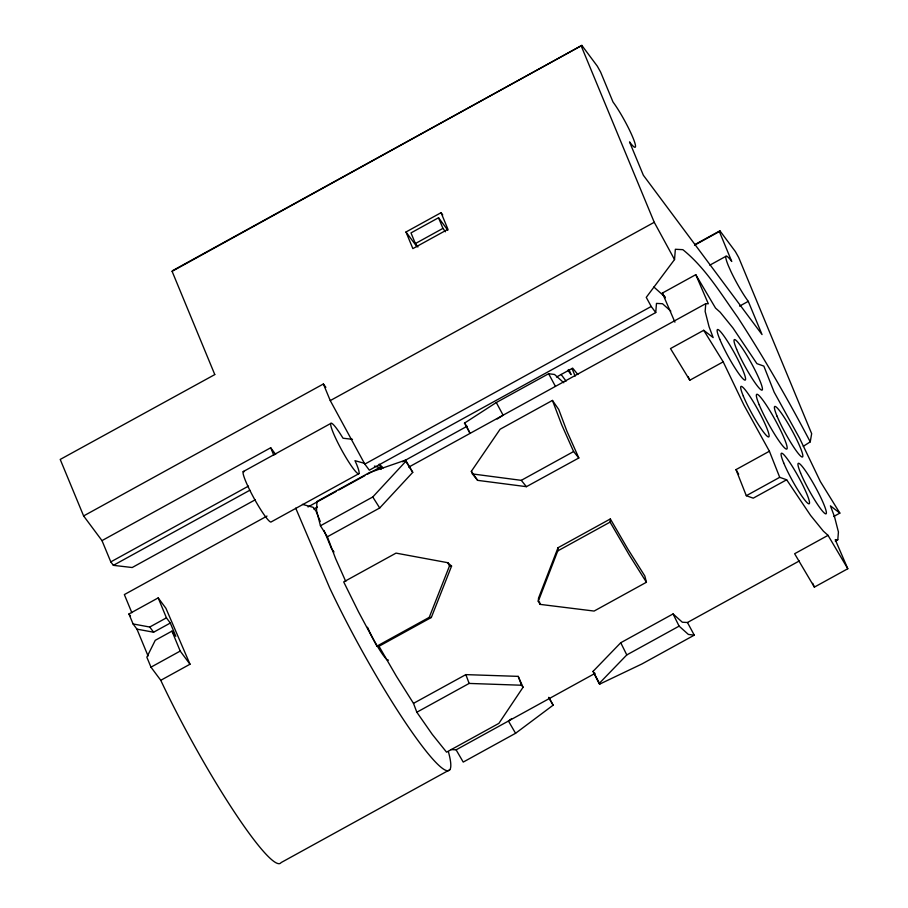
<?xml version="1.0" encoding="UTF-8"?>
<svg xmlns="http://www.w3.org/2000/svg" width="908" height="908" viewBox="0 0 908 908"><rect width="100%" height="100%" fill="white"/><g stroke="black" fill="none" stroke-linecap="round" stroke-linejoin="round"><path stroke-width="1.36" d="M538.274 601.312L538.523 598.145L558.011 547.74L610.346 518.945L627.803 549L644.839 576.024L646.428 582.255L594.104 611.061L540.124 604.376L538.274 601.312L557.762 550.906L558.011 547.74M646.428 582.255L629.403 555.231L610.085 522.111L610.346 518.945M214.844 374.561L60.212 459.437L83.615 515.937L323.384 383.982L330.262 400.598L364.812 464.101L369.34 470.185L655.746 312.556L656.484 303.397L662.511 303.726L670.808 311.138M655.746 312.556L651.218 306.473L646.258 297.359L674.53 259.563L675.359 249.269L682.85 249.666C705.63 268.042 720.793 293.636 737.625 317.153C763.832 357.514 787.928 399.214 810.242 441.856L803.285 446.305M674.928 322.17L662.375 293.068L695.778 274.681L708.331 303.783L705.766 303.647L705.141 311.421L709.057 326.71L713.155 337.594L703.711 330.296L670.49 348.581L689.796 380.236L723.199 361.849L703.711 330.296M835.315 541.134L837.8 539.761L838.425 531.997L834.509 516.697L830.411 505.824L839.855 513.111L833.669 516.516M810.242 441.856L811.661 433.672L738.692 257.509L735.389 251.595L719.919 230.814L695.108 244.468M376.911 646.155L429.234 617.361L449.483 565.968L447.792 562.699L396.024 553.12L343.701 581.915L358.512 611.833L376.911 646.155L378.999 646.269L431.323 617.474L451.571 566.081L447.792 562.699M413.492 703.36L465.838 674.621L518.207 676.369L523.065 687.265L498.889 723.37L446.566 752.165L432.265 734.368L416.829 712.224L413.492 703.36L396.456 676.335L378.999 646.269M471.343 471.331L500.115 429.223L552.439 400.428L558.726 409.451L566.921 431.221L578.827 457.973L526.424 486.677L477.631 480.355L472.421 473.931L471.343 471.331L477.631 480.355M214.719 374.402L172.1 271.333L172.656 270.607L581.846 45.4L597.316 66.171L600.619 72.095L613.014 102.014A28.818 3.564 61.2 0 1 632.876 137.528A28.818 3.564 61.2 0 1 629.528 141.898L643.341 175.233L762.039 334.575L748.271 301.343A28.818 3.564 61.2 0 1 730.94 271.515L728.409 265.817A28.818 3.564 61.2 0 1 731.746 261.459L719.352 231.54L719.919 230.814M172.1 271.333L581.846 45.4M320.445 525.766L372.768 496.971L405.808 461.332L405.626 460.095L369.295 472.671L316.971 501.466L316.529 510.478L320.445 525.766L327.379 536.776L335.574 558.545L345.778 581.472M327.379 536.776L379.703 507.981L412.743 472.353L405.626 460.095M687.458 622.502L694.268 635.157L641.945 663.952L599.87 684.03L599.087 683.565L593.06 671.375L620.743 642.739L673.066 613.933L682.339 622.23L687.458 622.502L799.278 560.962M599.087 683.565L626.781 654.929L679.105 626.134L688.378 634.431L694.268 635.157M511.76 718.557L508.435 721.031L515.562 733.289L463.228 762.084L456.111 749.838L450.992 749.565M515.562 733.289L553.142 705.175L548.795 697.321M465.849 424.819L470.072 433.354L464.476 423.139L496.301 402.528L548.625 373.733L554.527 374.471L563.8 382.767M497.221 419.008L503.111 415.183L496.301 402.528M441.061 212.688L447.939 229.304L412.868 248.61L405.978 231.994L441.061 212.688L442.741 214.946M447.848 230.246L438.541 217.75L410.984 232.913L415.387 243.56L417.918 246.965M415.387 243.56L442.945 228.385L445.488 231.79M330.262 400.598L654.248 222.29L581.279 46.126M83.615 515.937L101.991 540.612L270.697 447.757L275.68 454.443M243.196 471.615L330.864 423.389M101.991 540.612L110.799 561.882L248.497 486.098M694.552 245.194L719.352 231.54M110.799 561.882L113.375 565.344L249.836 490.241M255.137 499.843L132.182 567.523L113.375 565.344M709.84 265.147L725.957 256.283M267.009 516.073L124.351 594.592L131.853 612.718M364.812 464.101L651.218 306.473M358.944 473.636L271.276 521.862A28.818 3.564 61.2 0 1 253.071 496.517A28.818 3.564 61.2 0 1 244.286 471.672M308.016 506.936L336.414 491.307M338.877 489.945L364.8 475.679M367.275 474.316L379.612 467.529L380.997 469.379M313.782 508.991L317.357 507.016M402.55 461.775L467.109 426.238M556.513 377.036L572.653 368.149L577.863 374.505M148.072 655.996L136.949 629.142L133.079 623.955L128.947 613.978L158.185 597.895L165.914 608.281L189.999 664.225L160.773 680.308L150.978 667.164L146.846 657.188L155.245 640.322L171.953 631.128L175.811 636.326L170.307 623.036L166.436 617.837L158.185 597.895M408.714 467.143L705.766 303.647M133.079 623.955L149.741 627.031L166.436 617.837M739.589 306.121L748.271 301.343M136.949 629.142L153.611 632.218L170.307 623.036M150.978 667.164L180.204 651.07L189.999 664.225M472.421 473.931L521.283 480.343L573.606 451.548L578.827 457.973M557.762 550.906L610.085 522.111M828.039 535.345L794.625 553.732L814.374 587.124L847.788 568.737L828.039 535.345L823.397 531.191L810.606 515.438L786.657 479.776L753.243 498.163L746.308 495.711L736.002 469.618L769.405 451.231L743.97 405.15L723.199 361.849M746.308 495.711L779.711 477.324L786.657 479.776M416.829 712.224L469.152 683.429L521.544 685.234L523.065 687.265M456.111 749.838L595.126 673.327M449.778 769.746L281.071 862.6A149.865 18.523 61.2 0 1 160.875 680.557L160.773 680.308M837.8 539.761L835.235 539.636L847.788 568.737M449.483 565.968L451.571 566.081M429.234 617.361L431.323 617.474M352.474 439.313L343.042 438.235L339.933 433.286A28.818 3.564 61.2 0 0 332.044 429.7A28.818 3.564 61.2 0 0 352.122 467.018A28.818 3.564 61.2 0 0 356.504 464.101L354.983 460.685L364.063 463.205M374.425 466.088L379.612 467.529M302.455 504.36L313.203 507.345L315.973 511.056L320.263 521.419M464.476 423.139L465.248 423.605M653.874 287.007L665.11 297.064M379.158 464.17L383.301 467.881M521.283 480.343L526.424 486.677M567.829 370.203L571.087 374.573L568.987 369.511M561.099 374.436L566.093 381.144M405.978 231.994L416.908 246.67M334.008 551.962L331.522 548.614L324.02 530.488M149.741 627.031L153.611 632.218M128.947 613.978L130.491 616.055M323.384 383.982L325.87 387.341M405.808 461.332L412.743 472.353M372.768 496.971L379.703 507.981M839.855 513.111L820.367 481.558L799.596 438.258L774.161 392.177L763.844 366.094L756.909 363.643L732.96 327.981L720.169 312.216L715.527 308.073L695.778 274.681M662.375 293.068L665.189 297.835M736.002 469.618L738.681 474.248M548.875 697.821L553.142 705.175M654.248 222.29L674.53 259.563M548.625 373.733L555.435 386.388M593.06 671.375L599.87 684.03M673.066 613.933L679.105 626.134M620.743 642.739L626.781 654.929M688.173 376.593L689.796 380.236M573.606 451.548L561.7 424.796L552.439 400.428M812.739 583.322L814.374 587.124M572.006 368.5L575.15 376.094M438.541 217.75L442.945 228.385M379.68 464.726L381.303 468.63M270.697 447.757L273.807 455.271M295.713 508.139L329.581 587.703A149.865 18.523 61.2 0 0 416.613 738.624A149.865 18.523 61.2 0 0 448.382 751.642M171.953 631.128L180.204 651.07M769.405 451.231L779.711 477.324M518.207 676.369L521.544 685.234M465.838 674.621L469.152 683.429M539.477 601.879L540.124 604.376M388.442 660.059A24.017 2.974 61.2 0 1 369.669 631.911M369.181 630.89A24.017 2.974 61.2 0 1 367.536 627.258M777.044 416.17A28.818 3.564 61.2 0 0 801.605 456.803A28.818 3.564 61.2 0 0 787.293 422.265A28.818 3.564 61.2 0 0 777.044 416.17M719.772 339.251A28.818 3.564 61.2 0 0 744.333 379.896A28.818 3.564 61.2 0 0 730.021 345.346A28.818 3.564 61.2 0 0 719.772 339.251M800.584 473A28.818 3.564 61.2 0 0 825.145 513.644A28.818 3.564 61.2 0 0 810.833 479.106A28.818 3.564 61.2 0 0 800.584 473M743.312 396.081A28.818 3.564 61.2 0 0 767.873 436.725A28.818 3.564 61.2 0 0 753.561 402.187A28.818 3.564 61.2 0 0 743.312 396.081M783.717 462.966A28.818 3.564 61.2 0 0 808.279 503.599A28.818 3.564 61.2 0 0 793.967 469.061A28.818 3.564 61.2 0 0 783.717 462.966M736.638 349.285A28.818 3.564 61.2 0 0 761.199 389.929A28.818 3.564 61.2 0 0 746.887 355.391A28.818 3.564 61.2 0 0 736.638 349.285M759.213 404.832A31.224 3.859 61.2 0 0 785.817 448.858A31.224 3.859 61.2 0 0 770.313 411.438A31.224 3.859 61.2 0 0 759.213 404.832"/></g></svg>
